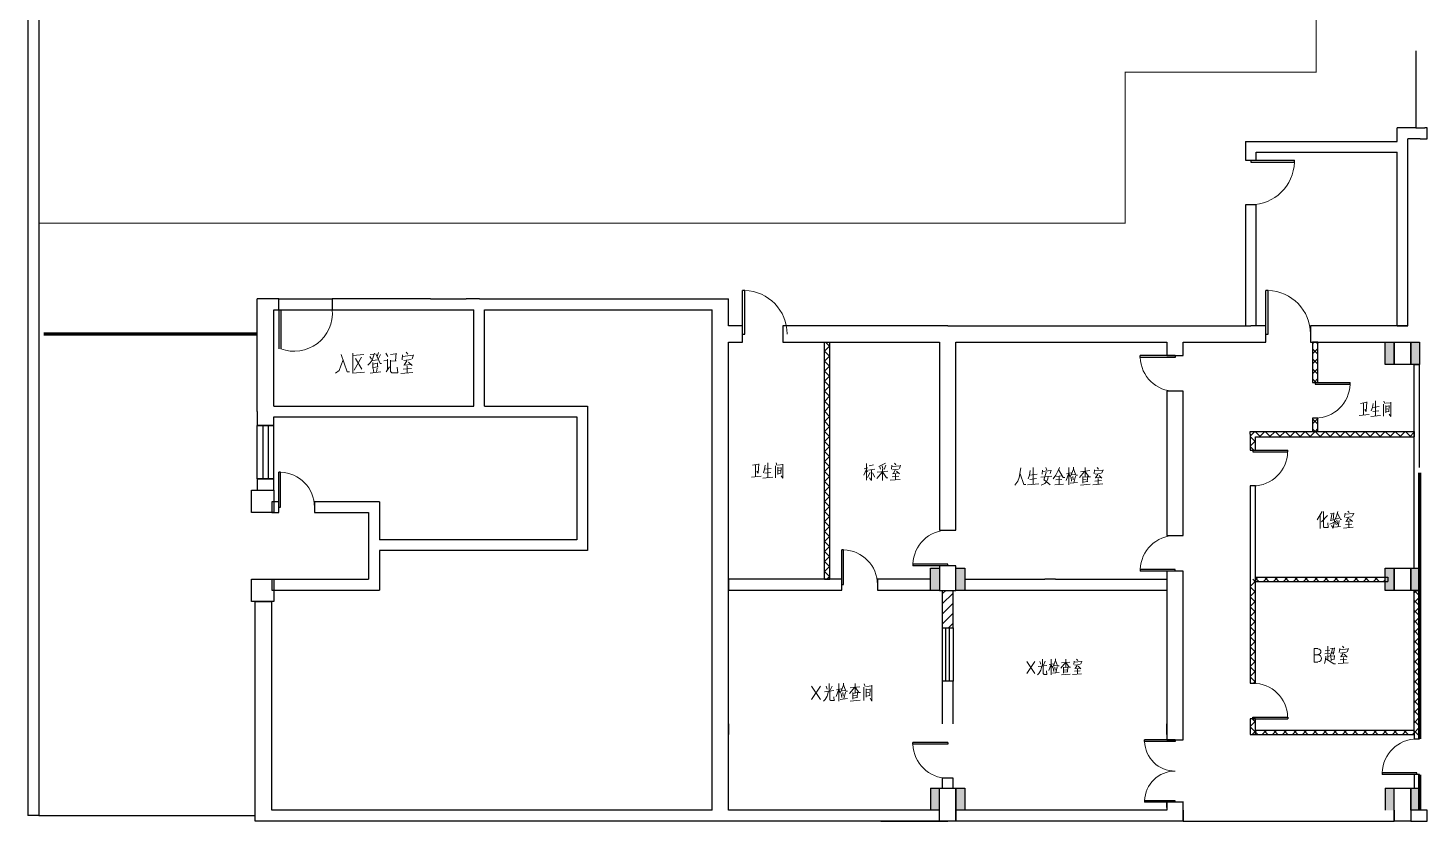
# Model space of a CAD drawing. Extents: x 319706 to 355428, y -360061 to -311216.
# Drawn here: x 319706 to 351081, y -360061 to -342279 of the extents above; entities that cross this region are included whole.
import ezdxf

# ---------------------------------------------------------------- set-up
doc = ezdxf.new("R2010")
doc.units = 0
doc.header["$LTSCALE"] = 1000
doc.header["$MEASUREMENT"] = 0
doc.linetypes.add('DASH', pattern=[0.35, 0.25, -0.1])
doc.linetypes.add('DOTE', pattern=[2.42, 2, -0.2, 0.02, -0.2])
doc.layers.get('0').update_dxf_attribs({"linetype": 'CONTINUOUS'})
for name, color, linetype in [('WALL', 9, 'CONTINUOUS'), ('WALL-MOVE', 6, 'CONTINUOUS'), ('WINDOW', 4, 'CONTINUOUS')]:
    doc.layers.add(name, color=color, linetype=linetype)
pattern_1 = [(45, (4628.25, -131083.16), (-112.2532, 112.2532), []), (135, (4628.25, -131083.16), (-112.2532, -112.2532), [])]

# ---------------------------------------------------------------- blocks, each defined once
blk = doc.blocks.new('$DorLib2D$00000002')
for p, q in [((-0.5, 0), (-0.5, 0.4875)), ((-0.475, 0.4875), (-0.5, 0.4875)), ((-0.475, 0), (-0.475, 0.4875)), ((0.475, 0), (0.475, 0.4875)), ((0.475, 0.4875), (0.5, 0.4875)), ((0.5, 0), (0.5, 0.4875)), ((-0.5, 0), (-0.475, 0)), ((0.5, 0), (0.475, 0))]:
    blk.add_line(p, q)
at = {"lineweight": 13}
for centre, start, end in [((-0.4875, 0), 0, 88.53072), ((0.4875, 0), 91.46928, 180)]:
    blk.add_arc(centre, 0.4875, start, end, dxfattribs=at)
blk = doc.blocks.new('$TCHSYS$DOOR2D')
for p, q in [((0.45, 0.975), (0.5, 0.975)), ((0.45, 0), (0.45, 0.975)), ((0.5, 0), (0.5, 0.975)), ((0.5, 0), (0.45, 0))]:
    blk.add_line(p, q)
at = {"lineweight": 13}
blk.add_arc((0.475, 0), 0.975, 91.4693, 180, dxfattribs=at)

msp = doc.modelspace()

# ---------------------------------------------------------------- hatches: boundary and pattern name
h = msp.add_hatch()
h.set_pattern_fill('ANSI37', color=256, scale=100, style=0)
h.set_pattern_definition(pattern_1)
h.paths.add_polyline_path([(337631, -349326), (337571, -349326), (337571, -354641), (337631, -354641)])
h.paths.add_polyline_path([(337691, -349326), (337631, -349326), (337631, -354641), (337691, -354641)])
h = msp.add_hatch()
h.set_pattern_fill('ANSI37', color=256, scale=100, style=0)
h.set_pattern_definition(pattern_1)
h.paths.add_polyline_path([(348636, -349326), (348516, -349326), (348516, -350226), (348636, -350226)])
h.paths.add_polyline_path([(348636, -351026), (348576, -351026), (348516, -351026), (348516, -351326), (348636, -351326)])
h = msp.add_hatch(color=8)
h.paths.add_polyline_path([(350346, -349326), (350146, -349326), (350146, -349576), (350346, -349576)])
h.paths.add_polyline_path([(350346, -349576), (350146, -349576), (350146, -349826), (350346, -349826)])
h = msp.add_hatch(color=8)
h.paths.add_polyline_path([(350916, -349326), (350716, -349326), (350716, -349576), (350916, -349576)])
h.paths.add_polyline_path([(350916, -349576), (350716, -349576), (350716, -349826), (350916, -349826)])
h = msp.add_hatch()
h.set_pattern_fill('ANSI37', color=256, scale=100, style=0)
h.set_pattern_definition(pattern_1)
h.paths.add_polyline_path([(350796, -351326), (347640, -351326), (347236, -351326), (347236, -351326), (347116, -351326), (347116, -351386), (347116, -351746), (347236, -351746), (347236, -351446), (350796, -351446)])
h = msp.add_hatch(color=8)
h.paths.add_polyline_path([(340146, -354391), (339946, -354391), (339946, -354641), (340146, -354641)])
h.paths.add_polyline_path([(340146, -354641), (339946, -354641), (339946, -354891), (340146, -354891)])
h = msp.add_hatch(color=8)
h.paths.add_polyline_path([(340716, -354391), (340516, -354391), (340516, -354641), (340716, -354641)])
h.paths.add_polyline_path([(340716, -354641), (340516, -354641), (340516, -354891), (340716, -354891)])
h = msp.add_hatch(color=8)
h.paths.add_polyline_path([(350346, -354391), (350146, -354391), (350146, -354641), (350346, -354641)])
h.paths.add_polyline_path([(350346, -354641), (350146, -354641), (350146, -354891), (350346, -354891)])
h = msp.add_hatch(color=8)
h.paths.add_polyline_path([(350916, -354391), (350716, -354391), (350716, -354641), (350916, -354641)])
h.paths.add_polyline_path([(350916, -354641), (350716, -354641), (350716, -354891), (350916, -354891)])
h = msp.add_hatch()
h.set_pattern_fill('ANSI37', color=256, scale=100, style=0)
h.set_pattern_definition(pattern_1)
h.paths.add_polyline_path([(347236, -354641), (347116, -354641), (347116, -356971), (347236, -356971)])
h = msp.add_hatch()
h.set_pattern_fill('ANSI37', color=256, scale=100, style=0)
h.set_pattern_definition([(45, (3978.25, -127653.16), (-112.2532, 112.2532), []), (135, (3978.25, -127653.16), (-112.2532, -112.2532), [])])
h.paths.add_polyline_path([(350146, -354591), (347236, -354591), (347236, -354691), (350146, -354691)])
h = msp.add_hatch()
h.set_pattern_fill('ANSI31', color=256, scale=100, style=0)
h.set_pattern_definition([(45, (4628.25, -131083.16), (-112.2532, 112.2532), [])])
h.paths.add_polyline_path([(340331, -354891), (340211, -354891), (340211, -355726), (340331, -355726)])
h.paths.add_polyline_path([(340451, -354891), (340331, -354891), (340331, -355726), (340451, -355726)])
h = msp.add_hatch()
h.set_pattern_fill('ANSI37', color=256, scale=100, style=0)
h.set_pattern_definition(pattern_1)
h.paths.add_polyline_path([(350916, -354891), (350796, -354891), (350796, -358071), (350796, -358221), (350916, -358221), (350916, -358071)])
h = msp.add_hatch()
h.set_pattern_fill('ANSI37', color=256, scale=100, style=0)
h.set_pattern_definition(pattern_1)
h.paths.add_polyline_path([(347236, -357771), (347176, -357771), (347116, -357771), (347116, -358121), (347236, -358121)])
h = msp.add_hatch()
h.set_pattern_fill('ANSI37', color=256, scale=100, style=0)
h.set_pattern_definition(pattern_1)
h.paths.add_polyline_path([(350796, -358021), (347236, -358021), (347236, -358121), (350796, -358121)])
h = msp.add_hatch(color=8)
h.paths.add_polyline_path([(340146, -359321), (339946, -359321), (339946, -359821), (340146, -359821)])
h.paths.add_polyline_path([(340516, -359821), (340716, -359821), (340716, -359321), (340516, -359321)])
h = msp.add_hatch(color=8)
h.paths.add_polyline_path([(350346, -359321), (350146, -359321), (350146, -359821), (350346, -359821)])
h.paths.add_polyline_path([(350716, -359821), (350916, -359821), (350916, -359321), (350716, -359321)])

# ---------------------------------------------------------------- linework, layer by layer
for p, q in [((350831, -344521), (351031, -344521)), ((347131, -345241), (347131, -345291)), ((347131, -345241), (348106, -345241)), ((347131, -345291), (348106, -345291)), ((348106, -345291), (348106, -345241)), ((325331, -348356), (326531, -348356)), ((328731, -348356), (329531, -348356)), ((325331, -348596), (326531, -348596)), ((328731, -348596), (329559, -348596)), ((348576, -350226), (348576, -350266)), ((348576, -350226), (349356, -350226)), ((348576, -350266), (349356, -350266)), ((349356, -350266), (349356, -350226)), ((347640, -351326), (350796, -351326)), ((347176, -351746), (347176, -351786)), ((347176, -351746), (347956, -351746)), ((347176, -351786), (347956, -351786)), ((347956, -351786), (347956, -351746)), ((344651, -354421), (344651, -354461)), ((345431, -354421), (344651, -354421)), ((345431, -354461), (344651, -354461)), ((345431, -354461), (345431, -354421)), ((345246, -354641), (345246, -357881)), ((340211, -354891), (340451, -354891)), ((342511, -354881), (342751, -354881)), ((339551, -358341), (339551, -358301)), ((340331, -358301), (339551, -358301)), ((340331, -358301), (340331, -358341)), ((340331, -358341), (339551, -358341)), ((339946, -359321), (340716, -359321)), ((339946, -359321), (339946, -359821)), ((340146, -359821), (340146, -359321)), ((340516, -359821), (340516, -359321)), ((340716, -359321), (340716, -359821)), ((350146, -359321), (350916, -359321)), ((350146, -359321), (350146, -359821)), ((350346, -359821), (350346, -359321)), ((350716, -359821), (350716, -359321)), ((335416, -359756), (335416, -359626)), ((345246, -359756), (345246, -359626)), ((345616, -359756), (345616, -359626)), ((319946, -359941), (324801, -359941)), ((338831, -360061), (340331, -360061)), ((345616, -360061), (350346, -360061))]:
    msp.add_line(p, q)
at = {"extrusion": (0, 0, -1)}
for p, q in [((325331, -348595), (325331, -349473)), ((325376, -348595), (325376, -349473)), ((344651, -349666), (344651, -349626)), ((345431, -349626), (344651, -349626)), ((345431, -349666), (344651, -349666)), ((345431, -349626), (345431, -349666)), ((325371, -352241), (325331, -352241)), ((325331, -353021), (325331, -352241)), ((325371, -353021), (325371, -352241)), ((325331, -353021), (325371, -353021)), ((337996, -353981), (337956, -353981)), ((337956, -354761), (337956, -353981)), ((337996, -354761), (337996, -353981)), ((339551, -354301), (339551, -354341)), ((340331, -354301), (339551, -354301)), ((340331, -354341), (339551, -354341)), ((340331, -354341), (340331, -354301)), ((337956, -354761), (337996, -354761)), ((347176, -357771), (347176, -357731)), ((347176, -357731), (347956, -357731)), ((347176, -357771), (347956, -357771)), ((347956, -357731), (347956, -357771)), ((350076, -358981), (350076, -359021)), ((350856, -358981), (350076, -358981)), ((350856, -359021), (350076, -359021)), ((350856, -359021), (350856, -358981))]:
    msp.add_line(p, q, dxfattribs=at)
at = {"color": 0}
for p, q in [((325216, -351191), (324846, -351191)), ((324846, -352391), (324846, -351191)), ((324969, -351191), (324969, -352391)), ((325092, -351191), (325092, -352391)), ((325216, -352391), (325216, -351191)), ((324846, -352391), (325216, -352391)), ((340211, -355726), (340451, -355726)), ((340211, -355726), (340211, -356926)), ((340291, -356926), (340291, -355726)), ((340371, -356926), (340371, -355726)), ((340451, -355726), (340451, -356926)), ((340451, -356926), (340211, -356926))]:
    msp.add_line(p, q, dxfattribs=at)
at = {"linetype": 'DOTE', "const_width": 20}
msp.add_lwpolyline([(319946, -348356), (319946, -346656), (344311, -346656), (344311, -343271), (348596, -343271), (348596, -327256)], dxfattribs=at)
at = {"linetype": 'DASH', "const_width": 75}
msp.add_lwpolyline([(320056, -349141), (324846, -349141)], dxfattribs=at)
for points in [[(350146, -349326), (350346, -349326), (350346, -349826), (350146, -349826)], [(350346, -349326), (350716, -349326), (350716, -349826), (350346, -349826)], [(350716, -349326), (350916, -349326), (350916, -349826), (350716, -349826)], [(324716, -352641), (325216, -352641), (325216, -353141), (324716, -353141)], [(339946, -354391), (340146, -354391), (340146, -354891), (339946, -354891)], [(340516, -354391), (340716, -354391), (340716, -354891), (340516, -354891)], [(350146, -354391), (350346, -354391), (350346, -354891), (350146, -354891)], [(350346, -354391), (350716, -354391), (350716, -354891), (350346, -354891)], [(350716, -354391), (350916, -354391), (350916, -354891), (350716, -354891)], [(324716, -354641), (325216, -354641), (325216, -355141), (324716, -355141)], [(340146, -359321), (340516, -359321), (340516, -360061), (340146, -360061)], [(350346, -359321), (350716, -359321), (350716, -360061), (350346, -360061)]]:
    msp.add_lwpolyline(points, close=True)
at = {"color": 6, "lineweight": 0}
for points in [[(326771, -349718), (326719, -349858), (326683, -349958), (326599, -350022)], [(326731, -349598), (326863, -349990), (326915, -349990)], [(326994, -350018), (326994, -349571)], [(326994, -349626), (327238, -349602)], [(327182, -349662), (327022, -349950)], [(327050, -349690), (327194, -349930)], [(327477, -349571), (327421, -349726), (327382, -349790), (327326, -349842)], [(327370, -349642), (327406, -349706)], [(327382, -349602), (327465, -349590)], [(327437, -349734), (327545, -349718)], [(327437, -349778), (327437, -349906)], [(327545, -349798), (327437, -349814)], [(327509, -349582), (327601, -349802), (327637, -349802)], [(327565, -349555), (327537, -349642)], [(327541, -349878), (327545, -349786)], [(327557, -349702), (327609, -349602)], [(327769, -349730), (327689, -349742)], [(327733, -349571), (327777, -349646)], [(327769, -349938), (327769, -349706)], [(327833, -349602), (327956, -349586)], [(327833, -349726), (327833, -349978), (327868, -350010)], [(327960, -349742), (327833, -349750)], [(327960, -349571), (327948, -349742)], [(328108, -349610), (328096, -349718)], [(328108, -349642), (328347, -349618)], [(328132, -349734), (328296, -349714)], [(328132, -349842), (328292, -349822)], [(328204, -349746), (328140, -349842)], [(328188, -349547), (328224, -349590)], [(328236, -349770), (328320, -349846)], [(328351, -349610), (328320, -349698)], [(327250, -349994), (326986, -350018)], [(327378, -350018), (327617, -349990)], [(327437, -349894), (327557, -349878)], [(327449, -349914), (327465, -350002)], [(327521, -349994), (327537, -349906)], [(327817, -349874), (327741, -349986)], [(327868, -350010), (328000, -350010)], [(328000, -350010), (327988, -349886)], [(328064, -350030), (328339, -350006)], [(328120, -349930), (328304, -349914)], [(328212, -349858), (328212, -350018)], [(349734, -350671), (349587, -350698)], [(349656, -350686), (349656, -350950)], [(349685, -350833), (349717, -350877), (349734, -350664)], [(349871, -350698), (349856, -350789), (349832, -350865)], [(349856, -350789), (350008, -350769)], [(349929, -350640), (349929, -350970)], [(350108, -350711), (350108, -350980)], [(350115, -350645), (350135, -350698)], [(350154, -350742), (350154, -350909)], [(350154, -350764), (350230, -350755)], [(350159, -350693), (350269, -350684)], [(350233, -350745), (350225, -350877)], [(350269, -350671), (350269, -350987), (350233, -350935)], [(349560, -350967), (349780, -350943)], [(349819, -350987), (350040, -350967)], [(349863, -350877), (349998, -350860)], [(350154, -350825), (350206, -350816)], [(350154, -350887), (350233, -350877)], [(336297, -352026), (336297, -352356)], [(336483, -352029), (336503, -352085)], [(335928, -352354), (336148, -352329)], [(336099, -352058), (335955, -352085)], [(336021, -352073), (336021, -352337)], [(336053, -352219), (336084, -352263), (336099, -352051)], [(336238, -352085), (336221, -352175), (336199, -352251)], [(336221, -352175), (336375, -352156)], [(336231, -352263), (336363, -352246)], [(336473, -352097), (336473, -352364)], [(336522, -352129), (336522, -352293)], [(336522, -352151), (336595, -352141)], [(336522, -352212), (336573, -352202)], [(336522, -352273), (336600, -352263)], [(336525, -352080), (336635, -352070)], [(336600, -352131), (336593, -352263)], [(336635, -352058), (336635, -352373), (336600, -352322)], [(338513, -352173), (338453, -352309)], [(338541, -352145), (338457, -352161)], [(338513, -352041), (338513, -352420)], [(338513, -352173), (338537, -352233)], [(338593, -352245), (338533, -352360)], [(338553, -352197), (338701, -352173)], [(338573, -352097), (338665, -352077)], [(338625, -352420), (338625, -352185)], [(338649, -352253), (338701, -352352)], [(338869, -352229), (338745, -352384)], [(338749, -352241), (338988, -352213)], [(338940, -352037), (338785, -352109)], [(338813, -352117), (338825, -352173)], [(338861, -352097), (338877, -352161)], [(338869, -352173), (338869, -352424)], [(338869, -352229), (338956, -352364), (338992, -352364)], [(338944, -352085), (338904, -352181)], [(339080, -352085), (339072, -352173)], [(339080, -352113), (339272, -352097)], [(339088, -352340), (339236, -352329)], [(339096, -352189), (339232, -352169)], [(339096, -352273), (339224, -352257)], [(339156, -352197), (339108, -352273)], [(339140, -352037), (339172, -352073)], [(339164, -352285), (339164, -352412)], [(339180, -352213), (339248, -352277)], [(339276, -352085), (339248, -352157)], [(341970, -352145), (341934, -352360), (341902, -352440), (341834, -352528)], [(341954, -352273), (342042, -352516), (342082, -352516)], [(342181, -352201), (342165, -352305), (342137, -352388)], [(342165, -352305), (342337, -352281)], [(342249, -352137), (342249, -352508)], [(342664, -352325), (342421, -352348)], [(342461, -352197), (342453, -352285)], [(342461, -352225), (342648, -352205)], [(342541, -352241), (342485, -352416)], [(342529, -352137), (342557, -352197)], [(342588, -352329), (342577, -352388), (342549, -352452)], [(342652, -352197), (342628, -352269)], [(342836, -352137), (342812, -352201), (342756, -352309), (342696, -352388)], [(342772, -352333), (342884, -352321)], [(342820, -352177), (342924, -352360), (342960, -352360)], [(342832, -352512), (342832, -352329)], [(343051, -352265), (342988, -352424)], [(342996, -352273), (343103, -352257)], [(343051, -352133), (343051, -352524)], [(343051, -352285), (343087, -352344)], [(343155, -352173), (343095, -352317)], [(343119, -352301), (343183, -352289)], [(343139, -352333), (343147, -352412)], [(343155, -352125), (343155, -352165)], [(343155, -352165), (343207, -352305), (343243, -352305)], [(343195, -352329), (343163, -352476)], [(343403, -352221), (343287, -352356)], [(343307, -352229), (343518, -352205)], [(343359, -352333), (343359, -352484)], [(343359, -352352), (343463, -352340)], [(343411, -352137), (343411, -352333)], [(343415, -352221), (343499, -352340), (343534, -352340)], [(343471, -352325), (343459, -352448)], [(343622, -352185), (343614, -352273)], [(343622, -352209), (343814, -352193)], [(343642, -352285), (343774, -352269)], [(343698, -352293), (343650, -352368)], [(343686, -352137), (343714, -352173)], [(343726, -352313), (343790, -352372)], [(343818, -352185), (343790, -352257)], [(336187, -352373), (336407, -352354)], [(338625, -352424), (338577, -352368)], [(339044, -352420), (339264, -352404)], [(342125, -352524), (342373, -352500)], [(342173, -352400), (342325, -352384)], [(342549, -352452), (342509, -352492), (342429, -352532)], [(342493, -352408), (342628, -352520)], [(342736, -352520), (342928, -352508)], [(342760, -352412), (342892, -352400)], [(343075, -352488), (343243, -352472)], [(343099, -352352), (343111, -352444)], [(343307, -352528), (343526, -352508)], [(343359, -352408), (343439, -352400)], [(343471, -352448), (343359, -352460)], [(343586, -352520), (343810, -352500)], [(343630, -352440), (343778, -352428)], [(343642, -352368), (343770, -352356)], [(343706, -352384), (343706, -352512)], [(348727, -353119), (348615, -353306)], [(348683, -353199), (348683, -353502)], [(348847, -353207), (348715, -353354)], [(348759, -353119), (348759, -353462), (348775, -353478), (348863, -353478), (348855, -353378)], [(348919, -353167), (348991, -353159)], [(348943, -353183), (348927, -353322)], [(348979, -353310), (348995, -353151)], [(349078, -353119), (349050, -353227), (349015, -353306)], [(349038, -353282), (349106, -353270)], [(349070, -353159), (349138, -353302), (349162, -353302)], [(349242, -353159), (349234, -353247)], [(349242, -353183), (349434, -353167)], [(349258, -353259), (349394, -353243)], [(349318, -353266), (349270, -353342)], [(349306, -353111), (349334, -353143)], [(349438, -353159), (349410, -353227)], [(348899, -353402), (348987, -353366)], [(348911, -353326), (349003, -353310)], [(349011, -353294), (348975, -353498), (348939, -353434)], [(349003, -353474), (349142, -353458)], [(349030, -353334), (349042, -353422)], [(349062, -353310), (349074, -353402)], [(349114, -353322), (349086, -353462)], [(349206, -353494), (349426, -353474)], [(349250, -353414), (349398, -353402)], [(349258, -353342), (349390, -353330)], [(349326, -353354), (349326, -353486)], [(349342, -353286), (349410, -353346)], [(348635, -356196), (348552, -356196), (348552, -356499)], [(348635, -356332), (348552, -356332)], [(348635, -356200), (348663, -356208), (348687, -356224), (348699, -356248), (348699, -356280), (348687, -356304), (348663, -356320), (348635, -356328)], [(348635, -356336), (348667, -356344), (348691, -356360), (348707, -356384), (348715, -356416), (348707, -356448), (348691, -356472), (348667, -356487), (348635, -356495)], [(348815, -356368), (348807, -356448), (348779, -356527)], [(348907, -356296), (348787, -356316)], [(348795, -356248), (348899, -356228)], [(348855, -356144), (348855, -356300)], [(348855, -356324), (348855, -356448)], [(348855, -356380), (348895, -356368)], [(348959, -356196), (348939, -356288), (348907, -356360)], [(348919, -356196), (349003, -356184)], [(348927, -356348), (348931, -356472)], [(349003, -356356), (348931, -356364)], [(349007, -356176), (348987, -356320), (348959, -356284)], [(348999, -356432), (349007, -356348)], [(349126, -356192), (349114, -356280)], [(349126, -356220), (349314, -356200)], [(349142, -356296), (349274, -356276)], [(349142, -356380), (349270, -356364)], [(349198, -356304), (349150, -356380)], [(349186, -356144), (349218, -356180)], [(349210, -356392), (349210, -356519)], [(349226, -356320), (349294, -356384)], [(349318, -356192), (349294, -356264)], [(342110, -356486), (342283, -356750)], [(342283, -356486), (342110, -356750)], [(342347, -356785), (342379, -356753), (342418, -356682), (342442, -356587)], [(342552, -356574), (342364, -356594)], [(342418, -356547), (342398, -356484)], [(342457, -356432), (342457, -356582)], [(342474, -356579), (342474, -356755), (342493, -356772), (342557, -356772)], [(342481, -356567), (342520, -356479)], [(342557, -356775), (342547, -356697)], [(342655, -356547), (342599, -356689)], [(342608, -356555), (342701, -356540)], [(342655, -356430), (342655, -356780)], [(342655, -356567), (342687, -356618)], [(342679, -356748), (342828, -356733)], [(342750, -356464), (342694, -356594)], [(342699, -356626), (342709, -356709)], [(342718, -356579), (342772, -356572)], [(342733, -356611), (342740, -356682)], [(342750, -356425), (342750, -356459)], [(342750, -356459), (342797, -356582), (342828, -356582)], [(342784, -356606), (342758, -356736)], [(342970, -356508), (342868, -356631)], [(342882, -356516), (343073, -356496)], [(342931, -356611), (342931, -356743)], [(342931, -356626), (343024, -356613)], [(342931, -356677), (343002, -356670)], [(343029, -356714), (342931, -356723)], [(342978, -356432), (342978, -356611)], [(342983, -356508), (343056, -356613), (343088, -356613)], [(343029, -356601), (343022, -356714)], [(343166, -356477), (343159, -356555)], [(343166, -356501), (343335, -356484)], [(343173, -356704), (343305, -356694)], [(343183, -356567), (343300, -356552)], [(343183, -356643), (343296, -356631)], [(343234, -356574), (343190, -356643)], [(343222, -356432), (343249, -356464)], [(343242, -356653), (343242, -356767)], [(343256, -356591), (343315, -356645)], [(343340, -356477), (343315, -356540)], [(348552, -356499), (348635, -356499)], [(348815, -356424), (348991, -356535), (349030, -356535)], [(348931, -356444), (349007, -356432)], [(349090, -356527), (349310, -356511)], [(349134, -356448), (349278, -356436)], [(337276, -357034), (337476, -357334)], [(337476, -357034), (337276, -357334)], [(337627, -357106), (337607, -357038)], [(337671, -356978), (337671, -357146)], [(337699, -357130), (337743, -357034)], [(337891, -356974), (337891, -357370)], [(337998, -357014), (337935, -357162)], [(337998, -356970), (337998, -357010)], [(337998, -357010), (338050, -357146), (338086, -357146)], [(338146, -357074), (338358, -357050)], [(338254, -356978), (338254, -357178)], [(338461, -356982), (338481, -357046)], [(338509, -357042), (338633, -357030)], [(338633, -357014), (338633, -357370), (338593, -357310)], [(342882, -356785), (343080, -356765)], [(343134, -356775), (343332, -356760)], [(337547, -357374), (337583, -357338), (337627, -357258), (337655, -357150)], [(337779, -357138), (337567, -357162)], [(337691, -357142), (337691, -357342), (337711, -357358), (337783, -357358)], [(337783, -357366), (337775, -357274)], [(337891, -357106), (337831, -357266)], [(337839, -357118), (337947, -357098)], [(337891, -357130), (337927, -357186)], [(337919, -357334), (338086, -357314)], [(337943, -357198), (337955, -357290)], [(337963, -357142), (338022, -357134)], [(337979, -357178), (337990, -357258)], [(338038, -357174), (338006, -357318)], [(338246, -357062), (338130, -357202)], [(338146, -357374), (338370, -357350)], [(338202, -357178), (338202, -357330)], [(338202, -357198), (338306, -357182)], [(338202, -357254), (338282, -357246)], [(338310, -357294), (338202, -357306)], [(338258, -357062), (338342, -357182), (338378, -357182)], [(338310, -357170), (338302, -357294)], [(338453, -357058), (338453, -357358)], [(338505, -357094), (338505, -357282)], [(338505, -357122), (338589, -357106)], [(338505, -357186), (338561, -357178)], [(338505, -357258), (338593, -357246)], [(338593, -357098), (338585, -357246)]]:
    msp.add_lwpolyline(points, dxfattribs=at)
at = {"const_width": 75}
for points in [[(350916, -352251), (350916, -358221)], [(350916, -359021), (350916, -359821)]]:
    msp.add_lwpolyline(points, dxfattribs=at)
at = {"lineweight": 13}
for centre, radius, start, end in [((347131, -345266), 975, 270, 358.5307), ((348576, -350246), 780, 270, 358.5307), ((347176, -351766), 780, 270, 358.5307), ((345431, -354441), 780, 90, 178.5307), ((340331, -358321), 780, 181.4693, 270)]:
    msp.add_arc(centre, radius, start, end, dxfattribs=at)
at = {"lineweight": 13, "extrusion": (0, 0, -1)}
for centre, radius, start, end in [((-325677, -348671), 857, 174.9962, 290.619), ((-345431, -349646), 780, 270, 358.5307), ((-325351, -353021), 780, 91.4693, 180), ((-340331, -354321), 780, 1.4693, 90), ((-337976, -354761), 780, 91.4693, 180), ((-347176, -357751), 780, 90, 178.5307), ((-350856, -359001), 780, 1.4693, 90)]:
    msp.add_arc(centre, radius, start, end, dxfattribs=at)
at = {"layer": 'WALL'}
for p, q in [((319706, -311216), (319706, -359941)), ((319946, -311456), (319946, -359941)), ((350831, -342791), (350831, -344521)), ((350831, -344521), (350411, -344521)), ((350411, -344821), (350411, -344521)), ((350931, -344761), (350651, -344761)), ((350651, -344941), (350651, -344761)), ((350931, -344761), (351081, -344761)), ((351081, -344521), (351031, -344521)), ((351081, -344761), (351081, -344521)), ((347011, -344821), (350411, -344821)), ((347011, -344821), (347011, -345241)), ((347251, -345061), (350411, -345061)), ((347251, -345241), (347251, -345061)), ((350411, -348956), (350411, -345061)), ((350651, -348956), (350651, -344941)), ((347011, -345241), (347251, -345241)), ((347251, -346241), (347011, -346241)), ((347011, -346241), (347011, -348956)), ((347251, -348956), (347251, -346241)), ((324846, -350876), (324846, -348356)), ((325331, -348356), (324846, -348356)), ((325331, -348596), (325331, -348356)), ((328731, -348356), (326531, -348356)), ((326531, -348356), (326531, -348596)), ((329831, -348356), (329531, -348356)), ((329831, -348356), (335416, -348356)), ((335416, -348956), (335416, -348356)), ((325216, -350756), (325216, -348596)), ((325216, -348596), (325331, -348596)), ((326531, -348596), (328731, -348596)), ((329531, -348596), (329706, -348596)), ((329706, -350756), (329706, -348596)), ((329946, -350756), (329946, -348596)), ((329946, -348596), (335046, -348596)), ((335046, -349141), (335046, -348596)), ((335046, -359821), (335046, -349141)), ((335731, -348956), (335416, -348956)), ((335731, -349326), (335731, -348956)), ((340331, -348956), (336631, -348956)), ((336631, -348956), (336631, -349326)), ((340331, -348956), (345431, -348956)), ((345431, -348956), (347131, -348956)), ((347467, -348956), (347131, -348956)), ((347467, -349326), (347467, -348956)), ((350651, -348956), (348467, -348956)), ((348467, -348956), (348467, -349326)), ((350411, -348956), (350651, -348956)), ((335416, -359821), (335416, -349326)), ((335416, -349326), (335731, -349326)), ((336631, -349326), (340146, -349326)), ((337571, -354641), (337571, -349326)), ((337571, -349326), (337691, -349326)), ((337691, -354641), (337691, -349326)), ((340146, -349326), (340146, -353541)), ((340516, -353541), (340516, -349326)), ((340516, -349326), (345246, -349326)), ((345246, -349326), (345246, -349626)), ((345616, -349326), (347131, -349326)), ((345616, -349626), (345616, -349326)), ((347131, -349326), (347467, -349326)), ((348467, -349326), (350916, -349326)), ((348516, -349326), (348516, -350226)), ((348636, -349326), (348516, -349326)), ((348636, -350226), (348636, -349326)), ((345246, -349626), (345616, -349626)), ((350796, -352191), (350796, -349826)), ((350796, -349826), (350916, -349826)), ((350916, -352131), (350916, -349826)), ((345246, -350426), (345246, -353661)), ((345616, -350426), (345246, -350426)), ((345616, -353661), (345616, -350426)), ((348516, -350226), (348636, -350226)), ((325216, -350756), (329706, -350756)), ((329946, -350756), (332251, -350756)), ((332251, -350756), (332251, -353996)), ((324846, -350876), (324846, -351191)), ((325216, -350996), (329831, -350996)), ((325216, -351191), (325216, -350996)), ((329831, -350996), (332011, -350996)), ((332011, -350996), (332011, -353756)), ((348636, -351026), (348516, -351026)), ((348516, -351026), (348516, -351326)), ((348636, -351326), (348636, -351026)), ((324846, -351191), (325216, -351191)), ((347116, -351386), (347116, -351326)), ((347116, -351326), (347236, -351326)), ((347116, -351386), (347116, -351746)), ((347236, -351326), (347236, -351326)), ((347236, -351326), (350796, -351326)), ((348516, -351326), (348636, -351326)), ((350796, -351326), (350796, -351446)), ((347236, -351446), (350796, -351446)), ((347236, -351746), (347236, -351446)), ((347116, -351746), (347236, -351746)), ((350796, -354391), (350796, -352191)), ((350916, -354391), (350916, -352251)), ((325216, -352391), (324846, -352391)), ((324846, -352391), (324846, -352641)), ((324846, -352641), (325216, -352641)), ((325216, -352641), (325216, -352391)), ((347236, -352546), (347116, -352546)), ((347116, -352546), (347116, -356971)), ((347236, -356971), (347236, -352546)), ((325331, -352901), (325171, -352901)), ((325171, -352901), (325171, -353141)), ((325331, -353141), (325331, -352901)), ((327586, -352901), (326131, -352901)), ((326131, -352901), (326131, -353141)), ((327586, -352901), (327586, -353756)), ((325171, -353141), (325331, -353141)), ((326131, -353141), (327346, -353141)), ((327346, -353141), (327346, -353876)), ((340146, -353541), (340516, -353541)), ((327346, -353876), (327346, -354641)), ((332011, -353756), (327586, -353756)), ((345246, -353661), (345616, -353661)), ((332251, -353996), (327586, -353996)), ((327586, -353996), (327586, -354881)), ((340516, -354341), (340146, -354341)), ((340146, -354341), (340146, -354891)), ((340516, -354891), (340516, -354341)), ((345616, -354461), (345246, -354461)), ((345246, -354461), (345246, -354641)), ((345616, -354761), (345616, -354461)), ((350796, -354391), (350916, -354391)), ((325171, -354641), (327346, -354641)), ((325171, -354641), (325171, -354881)), ((337956, -354641), (335416, -354641)), ((335416, -354641), (335416, -354881)), ((337571, -354641), (337691, -354641)), ((337956, -354881), (337956, -354641)), ((339946, -354641), (338756, -354641)), ((338756, -354641), (338756, -354881)), ((339946, -354881), (339946, -354641)), ((340716, -354641), (342511, -354641)), ((340716, -354641), (340716, -354881)), ((342511, -354641), (342511, -354641)), ((342751, -354641), (342511, -354641)), ((342751, -354641), (342751, -354641)), ((342751, -354641), (345246, -354641)), ((345616, -358241), (345616, -354761)), ((324801, -360061), (324801, -355141)), ((324801, -355141), (325171, -355141)), ((325171, -354881), (327586, -354881)), ((325171, -359821), (325171, -355141)), ((335416, -354881), (337956, -354881)), ((338756, -354881), (339946, -354881)), ((340146, -354891), (340211, -354891)), ((340211, -354891), (340211, -355726)), ((340451, -355726), (340451, -354891)), ((340451, -354891), (340516, -354891)), ((340716, -354881), (342511, -354881)), ((342751, -354881), (345246, -354881)), ((345246, -354881), (345246, -358241)), ((350796, -358071), (350796, -354891)), ((350796, -354891), (350916, -354891)), ((350916, -358071), (350916, -354891)), ((340211, -355726), (340451, -355726)), ((340451, -356926), (340211, -356926)), ((340211, -356926), (340211, -357881)), ((340451, -357881), (340451, -356926)), ((347116, -356971), (347236, -356971)), ((335416, -357881), (335416, -358121)), ((345246, -358121), (345246, -357881)), ((347236, -357771), (347116, -357771)), ((347116, -357771), (347116, -358121)), ((347236, -358121), (347236, -357771)), ((345246, -358241), (345616, -358241)), ((347116, -358121), (347236, -358121)), ((350796, -358071), (350796, -358221)), ((350796, -358221), (350916, -358221)), ((350916, -358221), (350916, -358071)), ((340451, -359101), (340211, -359101)), ((340211, -359101), (340211, -359321)), ((340451, -359321), (340451, -359101)), ((350916, -359021), (350796, -359021)), ((350796, -359021), (350796, -359321)), ((350916, -359321), (350916, -359021)), ((340211, -359321), (340451, -359321)), ((350796, -359321), (350916, -359321)), ((335046, -359821), (325171, -359821)), ((340146, -359821), (335416, -359821)), ((340146, -360061), (340146, -359821)), ((345246, -359821), (340516, -359821)), ((340516, -360061), (340516, -359821)), ((345616, -359641), (345246, -359641)), ((345246, -359641), (345246, -359821)), ((345616, -360061), (345616, -359641)), ((345616, -359821), (345616, -360061)), ((350346, -359821), (350346, -360061)), ((351081, -359821), (350716, -359821)), ((350716, -359821), (350716, -360061)), ((351081, -360061), (351081, -359821)), ((319946, -359941), (319706, -359941)), ((335231, -360061), (324801, -360061)), ((340146, -360061), (335231, -360061)), ((345616, -360061), (340516, -360061)), ((350716, -360061), (351081, -360061))]:
    msp.add_line(p, q, dxfattribs=at)
at = {"layer": 'WALL-MOVE'}
for p, q in [((347236, -354591), (350206, -354591)), ((347236, -354591), (347236, -354691)), ((347236, -354691), (350206, -354691)), ((350206, -354591), (350206, -354691)), ((347236, -358021), (350796, -358021)), ((347236, -358121), (350796, -358121))]:
    msp.add_line(p, q, dxfattribs=at)

# ---------------------------------------------------------------- block references
at = {"layer": 'WINDOW'}
for name, p, xscale, yscale, zscale, rotation in [('$TCHSYS$DOOR2D', (336231, -349141), -1000, 1000, -1000, 359.9999999999995), ('$TCHSYS$DOOR2D', (347967, -349141), -1000, 1000, -1000, 359.9999999999995), ('$DorLib2D$00000002', (345431, -358941), 1400, -1400, 1400, 270)]:
    msp.add_blockref(name, p, dxfattribs=dict(at, xscale=xscale, yscale=yscale, zscale=zscale, rotation=rotation))

doc.saveas('drawing.dxf')
